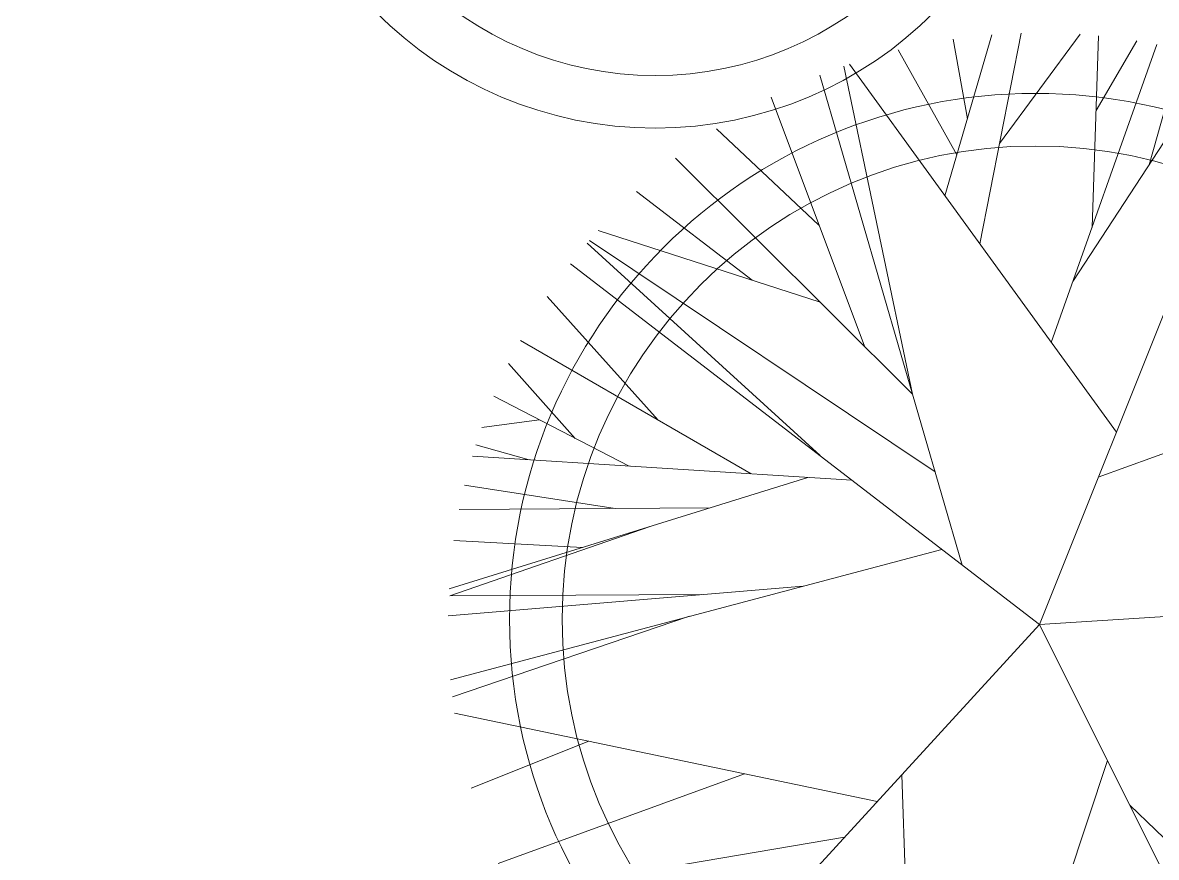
# Model space of a CAD drawing. Header units: millimetres. Extents: x 29001 to 40804, y -8833 to -5892.
# Drawn here: x 30267.12 to 30310.24, y -8635.5 to -8603.76 of the extents above; entities that cross this region are included whole.
import ezdxf

# ---------------------------------------------------------------- set-up
doc = ezdxf.new("R2010")
doc.units = ezdxf.units.MM
doc.layers.get('0').update_dxf_attribs({"lineweight": 0})
for name, color, linetype, lineweight in [('Auto_Tefriş', 32, 'Continuous', 0), ('saksı', 180, 'Continuous', 0), ('wipeout', 254, 'Continuous', 0), ('xxx_Auto_Peyzaj_Genel', 64, 'Continuous', 0), ('xxx_Auto_Tefris_Silik', 252, 'Continuous', 0), ('xxx_Auto_Yardimci_Isaret Genel', 51, 'Continuous', 0)]:
    doc.layers.add(name, color=color, linetype=linetype, lineweight=lineweight)
doc.layers.add('xxx_Auto_Mobilya_Deri', color=7, linetype='Continuous', lineweight=0, true_color=0x666666)

# ---------------------------------------------------------------- blocks, each defined once
blk = doc.blocks.new('ADFDDS')
at = {"color": 253, "linetype": 'ByBlock', "true_color": 0xa4c99c}
for p, q in [((4.06, 48.78), (-4.14, 59.86)), ((-1.2, 28.6), (-11.9, 58.81)), ((-5.74, 52.13), (-9.86, 59.19)), ((-5.33, 40.26), (-6, 59.7)), ((-3.39, 34.79), (-18.05, 57.22)), ((22.26, 32.7), (44.77, 39.95)), ((10.58, 15.47), (45.65, 38.94)), ((22.25, 17.12), (45.87, 38.68)), ((0, 0), (47.56, 36.58)), ((38.66, 20.72), (49.95, 33.25)), ((29.24, 15.28), (52.64, 28.8)), ((47.08, 18.87), (53.85, 26.47)), ((41.62, 16.06), (55.36, 23.15)), ((50.73, 20.76), (56.57, 19.99)), ((51.75, 16.69), (57.17, 18.21)), ((9.91, 7.62), (59.74, -5.6)), ((0, 0), (-26.83, -53.67)), ((35.5, 0.83), (59.55, -7.35)), ((16.45, -17.95), (59.32, -8.99)), ((45.71, -11.83), (57.66, -16.61)), ((29.91, -15.13), (54.89, -24.23)), ((-9.17, -18.33), (-38.2, -46.27)), ((19.76, -21.56), (53.45, -27.27))]:
    blk.add_line(p, q, dxfattribs=at)
at = {"layer": 'xxx_Auto_Peyzaj_Genel', "color": 67, "linetype": 'Continuous', "lineweight": 0, "true_color": 0x67775a}
for p, q in [((6.06, 38.61), (1.86, 59.97)), ((9.59, 43.47), (4.84, 59.8)), ((7.31, 51.29), (8.74, 59.36)), ((-11.13, 46.62), (-14.4, 58.25)), ((8.38, 47.62), (14.34, 58.26)), ((-7.8, 19.49), (19.27, 56.82)), ((12.87, 23.34), (19.83, 56.63)), ((0, 0), (-22.5, 56.25)), ((7.84, 6.03), (22.28, 55.71)), ((17.76, 28.21), (27.22, 53.47)), ((22.37, 40.5), (32.76, 50.27)), ((12.87, 23.34), (36.91, 47.3)), ((29.14, 34.92), (40.89, 43.91)), ((-5.97, 14.93), (-51.14, 31.38)), ((19.03, 14.64), (57.52, 17.06)), ((23.48, 14.92), (59.89, 3.6)), ((43.03, 11.76), (58.31, 14.13)), ((33.41, 11.83), (58.86, 11.65)), ((39.49, 9.94), (59.8, 2.89)), ((46.34, 7.81), (59.39, 8.5)), ((0, 0), (-60, 3.75)), ((23.96, 3.89), (59.99, 0.86)), ((34.24, 3.03), (59.8, 2.89)), ((0, 0), (41.25, -45)), ((-6.9, -13.8), (8.22, -59.43)), ((13.97, -15.24), (12.48, -58.69))]:
    blk.add_line(p, q, dxfattribs=at)
blk = doc.blocks.new('Sun köşe')
at = {"linetype": 'Continuous'}
blk.add_wipeout([(-42.093, 15.676), (-47.03, 16.293), (-53.326, 16.663), (-59.375, 16.169), (-63.572, 15.921), (-66.223, 19.81), (-65.912, 23.945), (-66.294, 27.175), (-67.465, 29.336), (-70.857, 33.594), (-71.967, 35.199), (-72.892, 36.742), (-73.755, 38.717), (-74.493, 42.544), (-74.861, 45.259), (-74.551, 47.913), (-74.302, 51.123), (-73.683, 53.715), (-71.335, 57.666), (-68.617, 61.739), (-65.714, 65.381), (-61.885, 68.961), (-59.6, 70.628), (-57.315, 71.924), (-53.796, 73.467), (-49.413, 74.641), (-46.388, 74.949), (-42.376, 75.628), (-38.858, 75.937), (-34.105, 75.752), (-29.6, 74.827), (-26.145, 73.963), (-21.145, 73.901), (-16.948, 73.902), (-14.109, 73.284), (-12.505, 73.038), (-9.866, 71.44), (-8.088, 71.243), (-4.534, 70.65), (0.601, 69.663), (3.958, 68.281), (7.808, 66.207), (11.066, 64.134), (14.521, 62.06), (18.37, 59.591), (20.641, 58.307), (24.984, 55.543), (27.748, 53.37), (29.821, 51.297), (32.781, 48.531), (35.249, 46.26), (36.63, 44.878), (38.407, 43.1), (46.311, 33.412), (46.904, 32.82), (50.653, 27.29), (53.021, 23.537), (55.585, 18.205), (58.247, 12.576), (60.812, 7.836), (62.389, 2.701), (63.768, -2.83), (65.872, -11.856), (67.742, -22.423), (68.033, -29.632), (67.14, -36.446), (66.347, -41.187), (65.751, -45.532), (63.378, -50.47), (60.709, -55.111), (53.198, -63.407), (50.432, -64.79), (45.987, -66.469), (41.542, -67.555), (38.58, -67.753), (34.333, -67.457), (30.68, -65.779), (25.152, -63.211), (21.895, -60.347), (18.539, -57.187), (16.072, -55.311), (14.294, -55.706), (11.923, -56.892), (9.949, -55.114), (10.247, -52.448), (11.928, -48.399), (12.622, -44.547), (11.045, -40.4), (10.158, -36.548), (9.47, -31.512), (9.573, -25.883), (8.194, -19.365), (7.012, -14.625), (4.646, -9.292), (2.377, -4.651), (-3, 1.721), (-7.539, 6.461), (-14.153, 11.3), (-20.57, 14.558), (-29.753, 16.632), (-36.467, 17.224)], dxfattribs=at).dxf.layer = 'wipeout'
at = {"layer": 'Auto_Tefriş'}
for radius in [105.355, 104.355, 95.499]:
    blk.add_arc((-38.349, -31.299), radius, 0, 90, dxfattribs=at)
at = {"layer": 'xxx_Auto_Mobilya_Deri'}
blk.add_lwpolyline([(12.035, -31.476, 0.414214), (-38.215, 18.774, -1.000001), (-38.215, 63.274, -0.414203), (56.534, -31.476, -1.00001)], format="xyb", close=True, dxfattribs=at)
at = {"layer": 'xxx_Auto_Tefris_Silik', "lineweight": 0}
blk.add_lwpolyline([(14.035, -31.476, 0.414214), (-38.215, 20.774, -1.000001), (-38.215, 61.274, -0.414203), (54.534, -31.476, -1.00001), (14.035, -31.476, -1.00001)], format="xyb", dxfattribs=at)
blk = doc.blocks.new('MOBİLYALAR')
at = {"layer": 'xxx_Auto_Yardimci_Isaret Genel', "color": 253, "lineweight": 0, "true_color": 0xbeb4b1, "xscale": -0.375, "yscale": 0.375, "zscale": 0.375}
blk.add_blockref('ADFDDS', (1161, -2304.843), dxfattribs=at)
at = {"linetype": 'Continuous', "rotation": 293.5877912512227}
blk.add_blockref('Sun köşe', (1075.086, -2246.182), dxfattribs=at)
at = {"layer": 'saksı'}
for centre, radius in [((1146.38, -2270.964), 15), ((1146.38, -2270.964), 13), ((1160.842, -2304.647), 20), ((1160.842, -2304.647), 18)]:
    blk.add_circle(centre, radius, dxfattribs=at)

msp = doc.modelspace()

# ---------------------------------------------------------------- block references
at = {"color": 6}
msp.add_blockref('MOBİLYALAR', (29144.792, -6321.799), dxfattribs=at)

doc.saveas('drawing.dxf')
